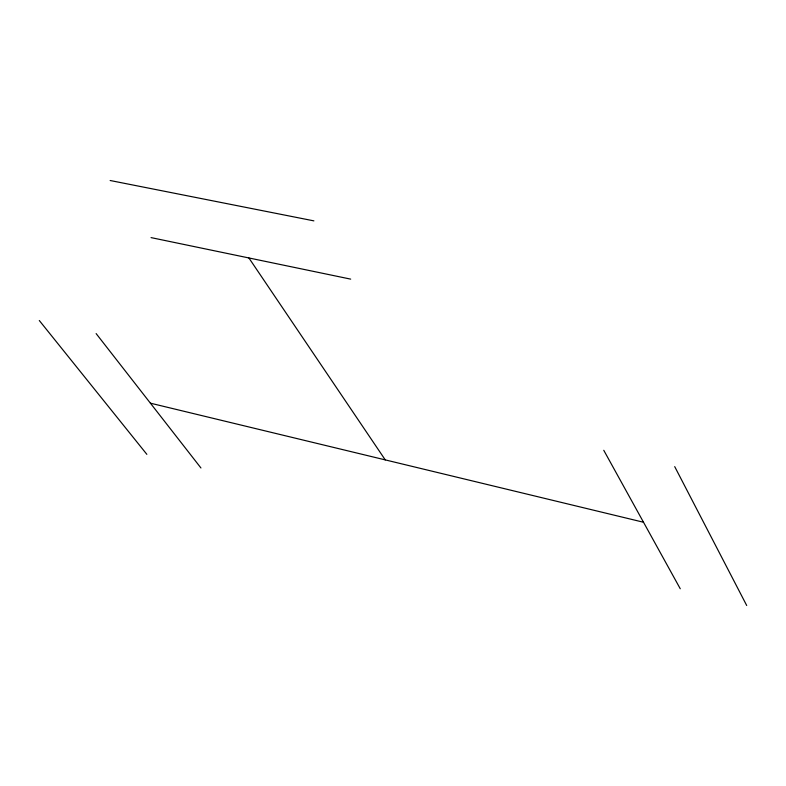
<?xml version="1.0" encoding="UTF-8"?>
<svg xmlns="http://www.w3.org/2000/svg" width="786" height="786" viewBox="0 0 786 786"><rect width="100%" height="100%" fill="white"/><g stroke="black" fill="none" stroke-linecap="round" stroke-linejoin="round"><path stroke-width="1.18" d="M110.148 180.505L313.889 220.866M151.05 237.608L350.684 279.128M150.401 403.179L643.508 522.248M39.3 320.521L146.854 454.347M96.128 333.588L200.941 467.975M248.897 257.955L385.258 459.889M603.766 450.299L680.254 588.753M674.712 466.619L746.7 605.495"/></g></svg>
